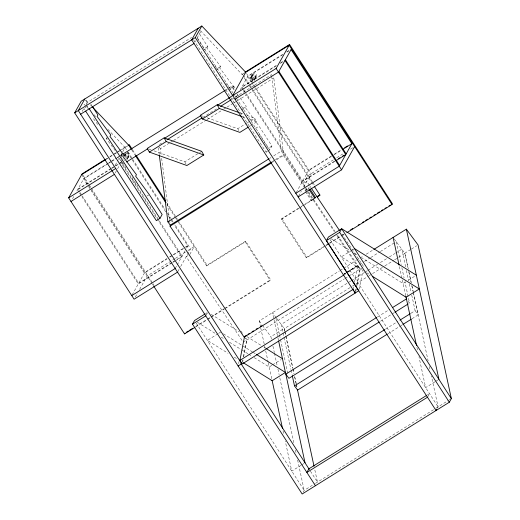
<?xml version="1.0" encoding="UTF-8"?>
<svg xmlns="http://www.w3.org/2000/svg" width="520" height="520" viewBox="0 0 520 520"><rect width="100%" height="100%" fill="white"/><g stroke="black" fill="none" stroke-linecap="round" stroke-linejoin="round"><path stroke-width="0.39" stroke-dasharray="2.6 1.95" d="M242.573 362.394L243.022 360.081M243.62 356.993L246.916 340.009L245.733 338.24M305 187.772L283.452 155.474L283.654 154.434L273.8 77.961L273.013 76.856M353.087 289.38L353.834 285.519M354.432 282.432L357.728 265.454L346.047 272.74L357.728 265.454L360.106 268.99L356.811 285.974M355.758 291.375L356.207 289.062M238.608 363.668L239.096 361.354M242.222 361.413L242.547 359.873M243.204 356.785L246.779 339.82L245.433 337.805M355.453 291.48L356.103 288.399M356.753 285.311L360.172 269.113L337.291 234.826M359.073 289.224L362.973 270.712M82.16 111.469L83.694 108.739M86.385 103.948L87.152 102.583L191.607 37.447M72.566 198.647L73.749 196.534M76.915 190.899L84.026 178.217L108.153 163.169M115.284 150.709L106.334 138.626L107.146 137.176M115.232 165.133L118.001 160.199M118.398 159.497L119.184 158.087M120.77 155.266L122.349 152.451M122.746 151.743L125.119 147.517L107.88 129.35M123.974 156.202L125.346 153.68A2.165 2.126 29.3 0 1 125.665 153.225M115.2 172.978L117.176 169.455M117.572 168.753L119.151 165.932M120.731 163.118L123.103 158.886M124.69 156.072L126.269 153.251M127.004 159.562L129.181 155.688M194.786 42.133L195.553 40.768M197.087 38.032L200.538 31.876L199.167 32.734M132.561 177.444L132.022 178.412L137.67 186.043M203.255 50.284L206.875 48.029L207.694 46.579L199.453 33.813M216.106 70.18L219.719 67.925L220.539 66.469L206.875 48.029M228.95 90.07L232.564 87.815L233.383 86.366L219.719 67.925M200.428 30.602L242.125 74.555L244.576 72.553M236.223 97.058L238.199 93.535M240.175 90.012L248.079 75.92L282.548 54.431M250.257 78.312L252.428 74.438M132.151 294.886L144.8 272.344L166.862 258.589M254.085 80.32L256.262 76.44M135.278 297.096L137.651 292.87M139.626 289.347L147.141 275.964L174.714 258.772M241.794 109.967L245.408 107.712L246.227 106.255L239.629 97.351M175.181 268.515L176.761 265.694M177.158 264.992L185.068 250.9M186.647 248.079L188.227 245.264L185.471 246.981M177.918 271.427L179.101 269.315M180.681 266.494L190.567 248.885L174.753 224.393M189.806 254.436L194.188 246.63L187.811 250.601M230.549 97.078L266.123 152.172L266.844 150.878M267.93 151.047L269.737 149.916L271.914 146.042L259.07 126.145L245.408 107.712M178.373 222.138L206.655 265.935L207.058 265.207L245.661 241.137L270.595 279.753L270.186 280.481L224.965 308.678M206.655 265.935L245.252 241.865L245.661 241.137M206.102 315.269L207.461 312.851M296.205 192.589L308.854 170.047L331.604 155.863M325.559 245.953L306.371 257.913L281.444 219.297L281.846 218.576L300.456 206.967M298.545 196.209L301.308 191.275M303.68 187.05L311.194 173.667L245.745 72.3M305.389 191.581L311.207 200.59L311.753 199.622L314.164 198.114M306.371 257.913L306.781 257.192L325.28 245.655M303.18 492.187L304.2 490.366L314.815 483.75M427.479 397.241L429.513 393.607L427.447 394.894M437.404 408.09L438.087 406.881L431.392 375.986M246.916 340.009L344.325 278.889M345.013 278.46L348.439 276.308M349.128 275.873L360.106 268.99M86.06 104.52L87.269 103.766M85.091 107.64L87.51 106.138L88.387 107.497M207.694 46.579L204.074 48.834L197.567 38.76M220.539 66.469L216.918 68.725L213.623 64.272M106.334 138.626L107.536 137.878M105.963 158.99L107.328 158.138M110.052 156.435L116.188 152.613M116.87 152.185L118.917 150.91M119.6 150.488L127.095 145.808M105.814 159.555L109.265 157.404M109.642 157.163L114.088 154.394M114.419 154.187L117.826 152.061M118.222 151.814L128.733 145.262M242.125 74.555L245.141 72.677M108.843 162.74L110.909 161.453M111.599 161.024L116.428 158.015M117.117 157.586L119.873 155.863M120.562 155.435L121.94 154.577M286.683 51.85L289.439 50.128M120.79 155.435L122.161 154.577M225.244 90.298L232.804 85.585M107.744 163.898L83.623 178.945L88.023 185.764M108.433 163.469L111.195 161.752M111.885 161.317L116.708 158.314M117.397 157.879L120.153 156.162M120.841 155.734L122.22 154.876M282.828 54.724L247.676 76.648L252.519 84.149M286.962 52.15L289.029 50.856M121.199 156.312L122.401 155.565M233.383 86.366L229.762 88.621L225.992 83.531M120.38 157.768L122.194 156.637M111.001 168.48L77.916 189.111L79.677 191.841M111.69 168.051L114.445 166.335M115.135 165.906L121.335 162.038L182.111 256.159L172.464 262.178M276.432 65.325L241.963 86.82L243.289 88.862M280.566 62.745L283.322 61.029M111.28 168.779L77.506 189.839L78.826 191.886M111.969 168.35L120.933 162.76L181.708 256.887L176.189 260.325M276.022 66.053L241.56 87.542L242.879 89.59M280.156 63.473L283.608 61.328M159.419 144.495L163.547 141.928M202.716 117.501L216.457 108.934M231.576 99.502L271.433 74.653L272.617 76.303M161.135 154.297L160.407 148.662L170.027 142.662M170.716 142.233L172.776 140.953M173.466 140.524L206.453 119.951M207.142 119.522L222.944 109.668M223.633 109.239L226.382 107.53M227.071 107.101L233.253 103.24M233.942 102.81L236.691 101.101M237.374 100.672L273.8 77.961M242.606 108.511L246.227 106.255M207.188 117.78L237.757 128.72L246.539 123.24M247.214 122.817L249.919 121.134M250.594 120.712L254.65 118.19L256.757 121.862L251.355 125.229M153.992 150.833L184.775 161.844L198.958 153.004M199.635 152.581L201.662 151.314M248.651 126.913L250.679 125.652M146.887 196.099L148.694 194.974M255.45 128.407L259.07 126.145M271.914 146.042L268.294 148.298L258.017 132.386M266.123 152.172L267.325 151.417M269.607 158.412L270.985 157.553M273.728 155.838L281.288 151.125L271.433 74.653M271.973 161.72L274.722 160.004M275.405 159.575L283.654 154.434L305.883 187.766M272.454 162.331L273.832 161.473M276.582 159.757L283.452 155.474M169.618 256.867L172.374 255.151M173.062 254.722L184.782 247.41M334.36 154.141L341.25 149.845M167.141 258.882L144.398 273.072L91.111 190.541M169.897 257.166L185.061 247.708M185.75 247.28L187.824 245.993L174.167 224.848M331.195 156.585L308.451 170.775L254.722 87.562M333.95 154.869L341.536 150.144M175.403 258.343L187.122 251.03M333.249 159.913L307.574 175.922L303.192 183.729L306.813 181.474L309.504 185.504M336.7 157.762L343.59 153.465M350.487 149.169L353.243 147.446M171.775 262.606L138.691 283.238L82.316 195.936M334.451 161.174L302.738 180.941L246.369 93.639M172.055 262.906L138.281 283.966L79.267 192.569M172.744 262.476L175.5 260.754M334.731 161.466L302.334 181.669L245.525 93.684M187.993 255.561L186.186 256.692L243.159 342.075L246.779 339.82M301.151 206.537L313.553 198.803M311.207 200.59L314.828 198.334M281.444 219.297L298.675 208.553M299.364 208.124L302.809 205.978M303.498 205.543L313.839 199.102M205.81 313.489L207.142 312.656M195.91 326.326L206.875 319.488M207.558 319.059L210.301 317.35M210.983 316.927L224.003 308.808M224.686 308.38L270.595 279.753M325.969 245.225L328.705 243.516M329.394 243.087L341.725 235.397M342.407 234.975L343.779 234.117M195.5 327.048L207.149 319.787M207.838 319.358L210.574 317.649M211.263 317.226L224.283 309.108M326.242 245.525L328.985 243.815M329.667 243.393L342.004 235.697M342.687 235.274L344.058 234.416M217.978 333.769L207.363 340.385L228.046 353.262M218.641 333.353L220.63 332.111M351.865 250.283L341.25 256.9L363.311 270.634M352.528 249.867L353.853 249.041M260.585 327.249L259.214 320.931L339.339 270.966M340.028 270.536L355.882 260.65M356.571 260.221L359.326 258.499M360.016 258.07L363.46 255.925M366.216 254.202L373.113 249.906M343.831 274.313L347.276 272.161M347.965 271.733L363.818 261.846M364.507 261.417L370.026 257.978M370.715 257.55L379.672 251.96M380.361 251.531L394.836 242.508M344.468 274.632L345.846 273.774M348.595 272.064L357.526 266.494L336.875 235.541M360.172 269.113L362.583 267.611M350.786 281.008L281.177 324.415L282.88 332.293M351.475 280.572L364.572 272.409M365.261 271.98L367.328 270.692M368.017 270.264L377.669 264.245M380.425 262.522L386.626 258.655M389.382 256.939L394.901 253.5M395.59 253.071L401.791 249.203L405.724 267.325M271.408 339.072L270.894 336.694L284.161 328.419L284.674 330.798M410.748 249.483L404.781 253.208L408.044 268.262M411.411 249.073L416.722 245.765M284.804 330.98L284.291 328.62L351.832 286.5M352.521 286.072L355.284 284.349M355.973 283.92L368.375 276.185M369.063 275.756L371.826 274.034M372.515 273.605L384.228 266.298M384.917 265.87L393.881 260.28M394.57 259.851L398.015 257.706M398.704 257.276L404.904 253.409L393.543 238.043M271.85 365.326L269.197 366.977L252.753 356.753M272.512 364.91L281.138 359.535M405.737 281.84L403.078 283.491L361.985 257.92M408.388 280.183L415.025 276.048M377.475 316.959L389.883 309.225M380.588 321.165L394.375 312.572M385.476 329.154L397.885 321.412M410.982 313.248L415.116 310.668L411.359 293.332M387.901 333.788L400.309 326.047M400.998 325.618L402.376 324.76M412.029 318.74L418.229 314.873L413.615 293.599M301.054 465.316L291.766 471.107L285.252 441.071M301.717 464.9L304.369 463.242M434.935 381.829L425.653 387.621L418.971 356.791M435.604 381.413L438.256 379.756M315.478 483.334L435.331 408.603M436.02 408.168L448.701 400.263M449.365 399.848L451.353 398.606M240.13 112.99L243.185 114.088M247.006 115.453L254.65 118.19M242.236 116.662L246.058 118.034M249.88 119.398L256.757 121.862M200.311 115.317L204.133 116.688M148.74 148.954L150.988 149.76M331.162 238.739L349.654 250.244M354.451 253.227L357.188 254.936M366.756 272.779L369.519 274.495M211.231 314.373L239.311 331.851M246.844 336.538L261.228 345.495M263.971 347.197L265.337 348.049M223.392 333.827L242.008 345.416M242.697 345.846L252.35 351.851M253.039 352.281L255.794 353.997M197.275 322.225L215.768 333.729M221.247 337.142L223.301 338.423M229.469 342.257L241.111 349.505M241.794 349.928L247.962 353.762M248.644 354.192L252.07 356.324M234.254 357.123L237.01 358.839M85.924 100.133L88.147 102.479M90.37 104.826L91.481 105.995M83.974 104.15L87.867 108.251M93.984 114.699L96.206 117.039M408.2 301.314L409.539 303.115L404.924 281.84M415.116 310.668L418.229 314.873M232.564 87.815L233.981 89.726M237.276 94.172L239.161 96.72M276.218 317.7L272.48 312.656L278.48 340.321M276.686 318.331L284.291 328.62M259.214 320.931L262.015 324.714M262.483 325.344L270.894 336.694M93.49 118.736L98.195 125.093M119.177 158.522L126.711 168.694M281.288 151.125L283.654 154.434M159.231 147.011L160.407 148.662M309.953 186.18L310.85 187.525M341.809 233.916L363.786 266.858M306.098 188.078L308.347 191.438M308.575 191.796L335.049 231.465M305.448 188.442L307.697 191.808M308.146 192.478L334.185 231.504M240.948 331.078L242.743 333.769M252.961 84.831L254.28 86.879M243.412 75.192L249.139 84.058M249.574 84.741L251.336 87.464M251.778 88.147L312.526 182.234M312.969 182.91L314.288 184.958M244.322 77.955L249.171 85.462M249.594 86.119L251.81 89.557M252.226 90.201L313.878 185.686M243.724 89.544L245.928 92.956M243.321 90.272L245.083 93.002M306.351 191.256L311.753 199.622M330.128 239.681L438.087 406.881M197.275 37.687L232.85 92.781M234.605 95.505L235.924 97.546M236.366 98.222L269.737 149.916M193.661 39.943L230.107 96.401M281.846 218.576L306.781 257.192M245.252 241.865L270.186 280.481M132.665 149.988L135.746 154.758M166.562 202.488L177.567 219.531M178.009 220.214L207.058 265.207M131.807 150.02L134.901 154.804M166.953 204.451L175.734 218.056M175.838 218.212L176.716 219.577M125.119 147.517L127.751 151.6M127.894 151.821L132.301 158.639M132.587 159.081L165.087 209.424M167.531 213.207L171.931 220.025M172.12 220.311L172.998 221.669M127.484 152.548L131.892 159.367M132.334 160.049L165.802 211.887M168.441 215.982L172.406 222.118M90.981 104.28L91.852 105.619M85.592 100.172L87.152 102.583M86.931 105.866L87.796 107.205M83.889 108.394L84.767 109.752M310.421 471.178L317.473 482.092L314.548 468.624M196.242 323.167L304.2 490.366L297.505 459.472M82.979 175.233L88.692 184.08M89.128 184.763L90.89 187.486M91.331 188.162L154.18 285.506M81.692 174.597L88.725 185.49M88.874 185.718L91.358 189.572M91.513 189.813L152.016 283.511M152.458 284.193L153.335 285.552M88.465 186.446L90.669 189.858M80.112 192.524L81.874 195.254M237.757 128.72L238.817 130.553M184.775 161.844L186.18 164.294M404.904 253.409L408.324 269.165M409.006 272.317L411.229 282.562M411.912 285.714L413.446 292.812M408.726 271.427L411.132 282.516M411.821 285.688L413.023 291.233M413.192 292.026L428.129 360.938M429.332 366.483L430.19 370.442M406.406 270.478L408.623 280.722M409.305 283.875L411.184 292.546M396.214 241.644L401.167 264.498M401.85 267.651L404.072 277.894M399.418 266.597L405.776 295.932M416.91 347.308L417.768 351.26M284.973 331.773L292.832 368.024M293 368.81L294.028 373.536M294.71 376.688L296.244 383.779M296.419 384.572L296.927 386.932M284.85 331.591L292.747 368.03M292.916 368.817L293.95 373.575M294.632 376.74L296.179 383.871M296.355 384.663L296.868 387.036M283.056 333.079L290.914 369.33M291.083 370.123L292.103 374.849M275.938 318.435L279.357 334.197M279.526 334.984L280.377 338.923M280.553 339.709L288.236 375.174M272.954 346.203L274.326 352.541M274.502 353.327L277.245 366.002M277.933 369.174L279.136 374.719M279.819 377.884L294.073 443.632M295.445 449.969L296.303 453.928M260.754 328.042L265.551 350.175M265.726 350.961L268.119 362.031M268.294 362.817L271.843 379.191M283.023 430.794L283.881 434.746M161.655 158.327L169.54 219.505M169.644 220.311L169.956 222.722M158.359 147.771L159.185 154.213M127.153 152.548A2.165 2.126 29.3 0 1 129.415 154.798A2.165 2.126 29.3 0 1 126.997 156.793A2.165 2.126 29.3 0 1 125.158 154.2M124.638 160.635A2.165 2.126 29.3 0 1 124.105 160.44M123.038 159.178A2.165 2.126 29.3 0 1 122.934 158.633M124.982 156.429A2.165 2.126 29.3 0 1 126.685 160.017M124.28 155.74A2.151 2.113 29.3 0 1 127.816 156.202A2.151 2.113 29.3 0 1 126.087 159.256M124.215 156A2.151 2.113 29.3 0 1 126.724 154.336A2.151 2.113 29.3 0 1 128.414 156.871A2.151 2.113 29.3 0 1 125.866 158.477M125.56 153.803A2.165 2.126 29.3 0 1 128.537 154.486A2.165 2.126 29.3 0 1 127.894 157.423A2.165 2.126 29.3 0 1 124.917 156.741M124.677 156.234A2.165 2.126 29.3 0 1 125.132 154.16M252.831 81.354A2.165 2.126 29.3 0 1 250.036 79.014A2.165 2.126 29.3 0 1 253.318 77.525A2.165 2.126 29.3 0 1 253.338 81.127M234.097 89.213A4.329 0.734 58.1 0 1 232.7 85.612A4.329 0.734 58.1 0 1 235.3 88.387M123.494 163.534A4.329 0.734 58.1 0 1 122.525 162.546M121.927 161.772A4.329 0.734 58.1 0 1 120.705 159.919M305.519 189.969L304.974 190.938L308.594 188.675L309.14 187.707L305.519 189.969M345.384 273.202L344.012 274.06L345.358 273.163M252.297 76.063A2.165 2.126 29.3 0 0 255.944 76.895A2.165 2.126 29.3 0 0 254.8 73.359A2.165 2.126 29.3 0 0 252.297 76.063M251.303 77.746A2.165 2.126 29.3 0 0 254.956 78.585A2.165 2.126 29.3 0 0 253.812 75.049A2.165 2.126 29.3 0 0 251.303 77.746M251.589 78.221A2.151 2.113 29.3 0 0 255.294 78.215A2.151 2.113 29.3 0 0 253.383 75.036A2.151 2.113 29.3 0 0 251.589 78.221M251.713 77.025A2.165 2.126 29.3 0 0 255.359 77.857A2.165 2.126 29.3 0 0 254.215 74.321A2.165 2.126 29.3 0 0 251.713 77.025M251.18 78.943A2.151 2.113 29.3 0 0 254.885 78.943A2.151 2.113 29.3 0 0 252.974 75.764A2.151 2.113 29.3 0 0 251.18 78.943"/><path stroke-width="0.78" d="M343.785 275.061L244.14 337.194L170.06 226.181L170.261 225.141L167.901 221.832L159.289 155.012M354.666 291.74L355.459 292.916L242.275 363.942L239.902 360.399L244.543 336.473L246.603 335.179M315.432 485.726L74.672 112.84L81.192 101.218L201.819 26L245.745 72.3L232.7 95.55M84.812 98.963L78.286 110.585L241.735 363.727L238.121 365.982M177.522 272.136L134.095 299.208L68.647 197.847L82.102 173.869L105.281 159.412M131.378 149.351L128.733 145.262L129.142 144.534L132.223 149.305M123.611 154.81L122.798 156.267L136.454 174.707L135.642 176.156L149.298 194.597L162.142 214.487L159.972 218.368L156.351 220.623L85.644 111.117M198.205 28.256L191.678 39.884L355.128 293.026L358.748 290.764L195.299 37.622L201.819 26M229.08 97.806L276.12 68.471L289.575 44.493L392.425 203.781L392.022 204.51L346.801 232.707M291.506 48.841L278.46 72.091L235.034 99.171M153.77 286.234L184.542 333.885L184.951 333.157M373.802 249.477L406.367 229.171L418.048 244.933L451.353 398.606L449.319 402.24L302.166 494L192.498 324.149L194.532 320.522L205.147 313.898M309.966 188.994L315.374 197.366L314.828 198.334L309.01 189.319M352.281 142.968L339.235 166.218L295.808 193.297M298.149 196.917L341.575 169.839L354.621 146.588M436.728 409.305L436.046 410.514L326.378 240.662L328.419 237.036L341.692 228.761L416.351 275.217M326.378 240.662L339.651 232.388L341.692 228.761L451.353 398.606M247.975 334.321L249.347 333.457M252.089 331.74L253.461 330.876M256.204 329.154L257.575 328.296M260.319 326.573L261.69 325.715M239.902 360.399L353.087 289.38L353.88 290.563M74.672 112.84L195.299 37.622M80.626 114.205L194.019 43.498M245.258 72.13L289.575 44.493M81.692 174.597L105.553 159.718M244.855 72.852L289.172 45.22L392.022 204.51M122.85 154.148L225.244 90.298M164.125 137.885L147.238 148.415L149.344 152.087L186.881 165.516L203.769 154.986L201.662 151.314L164.125 137.885L166.231 141.557L203.769 154.986M239.363 112.716L217.197 104.787L200.311 115.317L202.423 118.989L239.869 132.392L247.975 127.335M68.647 197.847L115.687 168.513M126.555 161.96L147.856 148.681M164.346 138.392L200.772 115.681M217.952 104.969L229.632 97.682M166.978 139.782L202.026 117.93M220.584 106.359L230.893 99.931M149.344 152.087L166.231 141.557M202.423 118.989L219.31 108.459L241.469 116.389M70.98 201.468L114.406 174.389M167.901 221.832L268.918 158.841M170.261 225.141L271.284 162.149M170.06 226.181L271.772 162.76M344.701 147.693L347.457 145.977M342.914 149.279L351.871 143.696L291.096 49.569M338.585 158.594L339.963 157.736M342.719 156.013L344.097 155.155M336.109 160.609L345.761 154.59L284.986 60.463M131.755 295.594L175.181 268.515M314.164 198.114L315.374 197.366M317.005 196.651L319.761 194.935M317.284 196.95L320.041 195.228L314.32 186.368M192.498 324.149L205.764 315.874M186.316 332.306L188.377 331.026M189.742 330.168L192.484 328.458M350.63 229.847L352.69 228.566M358.169 225.147L359.541 224.289M362.278 222.58L363.649 221.728M365.703 220.447L367.763 219.167M369.818 217.88L371.189 217.029M373.925 215.319L375.297 214.468M377.351 213.181L379.412 211.9M381.466 210.619L382.837 209.768M384.891 208.481L386.262 207.63M388.999 205.92L390.371 205.069M184.542 333.885L194.818 327.476M376.786 317.389L285.805 374.121L288.918 378.326L379.21 322.023M392.639 307.508L406.425 298.909M395.063 312.143L408.161 303.972M387.212 334.217L297.615 390.084L294.495 385.885L384.787 329.583M399.951 320.125L410.293 313.677M403.065 324.331L411.34 319.176M426.757 395.324L308.9 468.819L306.858 472.453L427.479 397.241M354.517 248.625L419.328 288.958L406.062 297.232L372.275 276.211M266.026 348.478L282.464 358.703M256.483 354.425L285.441 372.444L272.175 380.718L243.217 362.7M92.04 106.581L128.733 145.262M123.136 154.173L109.948 136.37L110.767 134.921L97.103 116.48L97.923 115.024L92.281 106.294M311.298 188.194L339.56 230.549M285.389 59.742L346.164 153.862M278.87 71.364L339.644 165.49M276.12 68.471L341.575 169.839M339.651 232.388L449.319 402.24M136.188 155.441L165.678 201.123M135.323 155.467L165.711 202.527M88.823 108.18L159.972 218.368M240.838 363.402L309.322 469.476M217.197 104.787L219.31 108.459M406.367 229.171L438.919 379.347M393.101 237.445L399.094 265.109M405.912 296.55L416.572 345.728M297.382 389.415L314.034 466.251M292.279 375.635L294.495 385.885M278.629 341.022L305.032 462.832M272.064 380.211L282.51 428.422"/></g></svg>
